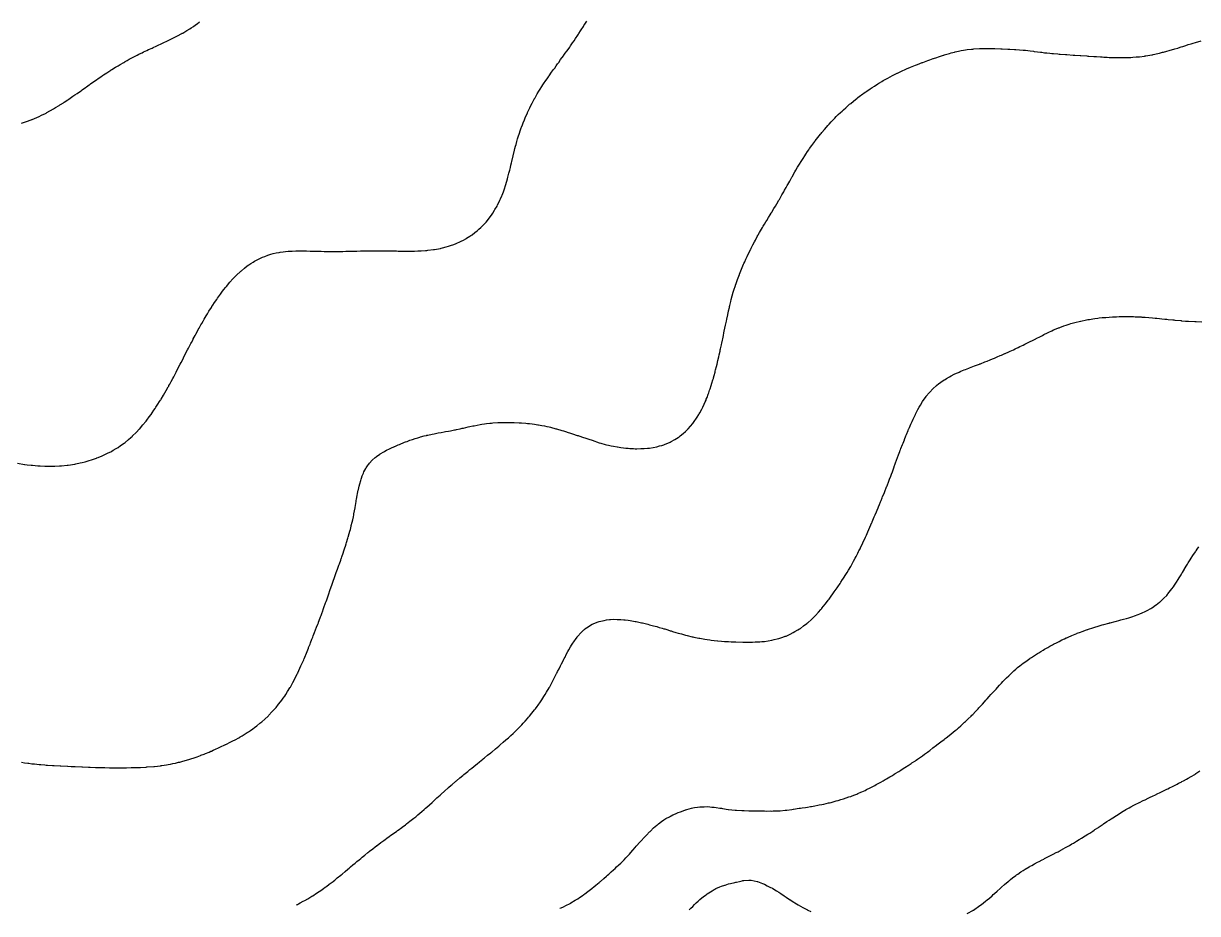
# Model space of a CAD drawing. Extents: x -717078 to -715000, y -984629 to -984000.
# Drawn here: x -715437.7 to -715274.2, y -984487 to -984363.1 of the extents above; entities that cross this region are included whole.
import ezdxf

# ---------------------------------------------------------------- set-up
doc = ezdxf.new("R2010")
doc.units = 0
doc.layers.add('buffer_B2_0_1_clip', color=7, linetype='Continuous')

msp = doc.modelspace()

# ---------------------------------------------------------------- linework, layer by layer
at = {"layer": 'buffer_B2_0_1_clip'}
for points in [[(-715438.5, -984424.29), (-715437.5, -984424.46), (-715437.46, -984424.46), (-715437.17, -984424.5), (-715436.57, -984424.57), (-715436.5, -984424.58), (-715436.41, -984424.59), (-715435.65, -984424.65), (-715435.5, -984424.66), (-715435.33, -984424.67), (-715434.7, -984424.7), (-715434.5, -984424.71), (-715434.3, -984424.7), (-715433.7, -984424.7), (-715433.5, -984424.7), (-715433.31, -984424.69), (-715432.66, -984424.66), (-715432.5, -984424.66), (-715432.36, -984424.64), (-715431.57, -984424.57), (-715431.5, -984424.56), (-715431.45, -984424.55), (-715431.11, -984424.5), (-715430.58, -984424.42), (-715430.5, -984424.41), (-715430.38, -984424.38), (-715429.75, -984424.25), (-715429.5, -984424.2), (-715429.09, -984424.09), (-715428.95, -984424.05), (-715428.5, -984423.93), (-715428.18, -984423.82), (-715427.64, -984423.64), (-715427.5, -984423.59), (-715427.44, -984423.56), (-715427.28, -984423.5), (-715426.73, -984423.27), (-715426.5, -984423.18), (-715426.05, -984422.95), (-715425.87, -984422.87), (-715425.5, -984422.69), (-715425.38, -984422.62), (-715425.18, -984422.5), (-715424.76, -984422.24), (-715424.5, -984422.09), (-715424.15, -984421.85), (-715423.66, -984421.5), (-715423.5, -984421.39), (-715423.02, -984420.98), (-715422.73, -984420.73), (-715422.5, -984420.53), (-715422.48, -984420.52), (-715422.47, -984420.5), (-715421.99, -984420.01), (-715421.5, -984419.52), (-715421.49, -984419.51), (-715421.48, -984419.5), (-715421.39, -984419.39), (-715421.04, -984418.96), (-715420.65, -984418.5), (-715420.58, -984418.42), (-715420.5, -984418.32), (-715420.16, -984417.84), (-715419.9, -984417.5), (-715419.74, -984417.26), (-715419.5, -984416.93), (-715419.33, -984416.67), (-715419.22, -984416.5), (-715418.94, -984416.06), (-715418.72, -984415.72), (-715418.58, -984415.5), (-715418.55, -984415.45), (-715418.5, -984415.38), (-715418.18, -984414.82), (-715417.98, -984414.5), (-715417.81, -984414.19), (-715417.5, -984413.67), (-715417.44, -984413.56), (-715417.41, -984413.5), (-715417.3, -984413.3), (-715417.09, -984412.91), (-715416.87, -984412.5), (-715416.74, -984412.26), (-715416.5, -984411.81), (-715416.4, -984411.6), (-715416.34, -984411.5), (-715416.18, -984411.18), (-715416.06, -984410.94), (-715415.83, -984410.5), (-715415.72, -984410.28), (-715415.5, -984409.86), (-715415.38, -984409.62), (-715415.32, -984409.5), (-715415.14, -984409.14), (-715415.05, -984408.95), (-715414.81, -984408.5), (-715414.71, -984408.29), (-715414.5, -984407.91), (-715414.36, -984407.64), (-715414.29, -984407.5), (-715414.06, -984407.06), (-715414.02, -984406.98), (-715413.76, -984406.5), (-715413.67, -984406.33), (-715413.5, -984406.03), (-715413.32, -984405.68), (-715413.21, -984405.5), (-715412.96, -984405.04), (-715412.85, -984404.85), (-715412.65, -984404.5), (-715412.59, -984404.41), (-715412.5, -984404.25), (-715412.23, -984403.77), (-715412.06, -984403.5), (-715411.85, -984403.15), (-715411.5, -984402.61), (-715411.46, -984402.54), (-715411.43, -984402.5), (-715411.3, -984402.3), (-715411.06, -984401.94), (-715410.76, -984401.5), (-715410.66, -984401.34), (-715410.5, -984401.12), (-715410.24, -984400.76), (-715410.05, -984400.5), (-715409.82, -984400.18), (-715409.5, -984399.78), (-715409.37, -984399.63), (-715409.26, -984399.5), (-715408.92, -984399.08), (-715408.5, -984398.62), (-715408.44, -984398.56), (-715408.38, -984398.5), (-715407.94, -984398.06), (-715407.5, -984397.65), (-715407.42, -984397.58), (-715407.32, -984397.5), (-715406.87, -984397.13), (-715406.5, -984396.84), (-715406.3, -984396.7), (-715405.99, -984396.5), (-715405.69, -984396.31), (-715405.5, -984396.19), (-715405.05, -984395.95), (-715404.85, -984395.85), (-715404.5, -984395.67), (-715404.38, -984395.62), (-715404.04, -984395.5), (-715403.65, -984395.35), (-715403.5, -984395.3), (-715403.22, -984395.22), (-715402.88, -984395.12), (-715402.5, -984395.03), (-715402.05, -984394.95), (-715401.94, -984394.94), (-715401.5, -984394.87), (-715401.17, -984394.83), (-715400.8, -984394.8), (-715400.5, -984394.77), (-715400.24, -984394.76), (-715399.74, -984394.74), (-715399.5, -984394.73), (-715399.27, -984394.73), (-715398.74, -984394.74), (-715398.5, -984394.73), (-715398.26, -984394.74), (-715397.76, -984394.76), (-715397.5, -984394.76), (-715397.23, -984394.77), (-715396.79, -984394.79), (-715396.5, -984394.8), (-715396.2, -984394.8), (-715395.81, -984394.81), (-715395.5, -984394.82), (-715395.18, -984394.82), (-715394.82, -984394.82), (-715394.5, -984394.82), (-715394.18, -984394.82), (-715393.82, -984394.82), (-715393.5, -984394.81), (-715393.19, -984394.81), (-715392.8, -984394.8), (-715392.5, -984394.79), (-715392.21, -984394.79), (-715391.78, -984394.78), (-715391.5, -984394.77), (-715391.24, -984394.76), (-715390.75, -984394.75), (-715390.5, -984394.74), (-715390.26, -984394.74), (-715389.73, -984394.73), (-715389.5, -984394.73), (-715389.27, -984394.73), (-715388.73, -984394.73), (-715388.5, -984394.72), (-715388.27, -984394.73), (-715387.73, -984394.73), (-715387.5, -984394.73), (-715387.27, -984394.73), (-715386.74, -984394.74), (-715386.5, -984394.74), (-715386.25, -984394.75), (-715385.75, -984394.75), (-715385.5, -984394.76), (-715385.24, -984394.76), (-715384.77, -984394.77), (-715384.5, -984394.77), (-715384.23, -984394.77), (-715383.77, -984394.77), (-715383.5, -984394.77), (-715383.24, -984394.76), (-715382.75, -984394.75), (-715382.5, -984394.74), (-715382.28, -984394.72), (-715381.68, -984394.68), (-715381.5, -984394.67), (-715381.35, -984394.65), (-715380.57, -984394.57), (-715380.5, -984394.56), (-715380.45, -984394.55), (-715380.18, -984394.5), (-715379.61, -984394.39), (-715379.5, -984394.37), (-715379.32, -984394.32), (-715378.81, -984394.19), (-715378.5, -984394.1), (-715378.06, -984393.94), (-715377.88, -984393.88), (-715377.5, -984393.75), (-715377.33, -984393.67), (-715376.93, -984393.5), (-715376.64, -984393.36), (-715376.5, -984393.28), (-715376, -984393), (-715375.98, -984392.98), (-715375.5, -984392.69), (-715375.38, -984392.62), (-715375.21, -984392.5), (-715374.81, -984392.19), (-715374.5, -984391.94), (-715374.26, -984391.74), (-715373.99, -984391.5), (-715373.75, -984391.25), (-715373.5, -984390.99), (-715373.27, -984390.73), (-715373.06, -984390.5), (-715372.82, -984390.18), (-715372.5, -984389.75), (-715372.32, -984389.5), (-715372.07, -984389.07), (-715372.02, -984388.98), (-715371.73, -984388.5), (-715371.66, -984388.34), (-715371.5, -984388.02), (-715371.33, -984387.67), (-715371.25, -984387.5), (-715371.08, -984387.08), (-715371.03, -984386.97), (-715370.84, -984386.5), (-715370.76, -984386.24), (-715370.5, -984385.52), (-715370.5, -984385.5), (-715370.49, -984385.5), (-715370.49, -984385.49), (-715370.28, -984384.72), (-715370.21, -984384.5), (-715370.12, -984384.12), (-715370.07, -984383.93), (-715369.96, -984383.5), (-715369.88, -984383.12), (-715369.8, -984382.8), (-715369.73, -984382.5), (-715369.69, -984382.31), (-715369.5, -984381.52), (-715369.5, -984381.5), (-715369.5, -984381.5), (-715369.49, -984381.49), (-715369.3, -984380.7), (-715369.25, -984380.5), (-715369.16, -984380.16), (-715369.09, -984379.91), (-715368.98, -984379.5), (-715368.87, -984379.13), (-715368.74, -984378.74), (-715368.67, -984378.5), (-715368.63, -984378.37), (-715368.5, -984378.01), (-715368.37, -984377.63), (-715368.32, -984377.5), (-715368.21, -984377.21), (-715368.1, -984376.9), (-715367.93, -984376.5), (-715367.8, -984376.2), (-715367.5, -984375.51), (-715367.5, -984375.5), (-715367.49, -984375.5), (-715367.49, -984375.49), (-715367.18, -984374.82), (-715367.02, -984374.5), (-715366.84, -984374.16), (-715366.5, -984373.55), (-715366.48, -984373.52), (-715366.48, -984373.5), (-715366.44, -984373.44), (-715366.13, -984372.87), (-715365.9, -984372.5), (-715365.75, -984372.25), (-715365.5, -984371.87), (-715365.36, -984371.64), (-715365.27, -984371.5), (-715364.96, -984371.04), (-715364.77, -984370.77), (-715364.58, -984370.5), (-715364.55, -984370.45), (-715364.5, -984370.39), (-715364.13, -984369.87), (-715363.87, -984369.5), (-715363.71, -984369.29), (-715363.5, -984369), (-715363.3, -984368.7), (-715363.15, -984368.5), (-715362.88, -984368.12), (-715362.5, -984367.61), (-715362.46, -984367.54), (-715362.42, -984367.5), (-715362.24, -984367.24), (-715362.04, -984366.96), (-715361.71, -984366.5), (-715361.62, -984366.38), (-715361.5, -984366.2), (-715361.22, -984365.78), (-715361.02, -984365.5), (-715360.82, -984365.18), (-715360.5, -984364.72), (-715360.41, -984364.59), (-715360.36, -984364.5), (-715360.1, -984364.1), (-715360.02, -984363.98), (-715359.71, -984363.5), (-715359.63, -984363.37), (-715359.5, -984363.17), (-715359.24, -984362.76)], [(-715437.95, -984376.95), (-715437.5, -984376.82), (-715437.26, -984376.74), (-715436.57, -984376.5), (-715436.5, -984376.47), (-715436.45, -984376.45), (-715435.82, -984376.18), (-715435.5, -984376.03), (-715435.14, -984375.86), (-715434.6, -984375.6), (-715434.5, -984375.55), (-715434.47, -984375.53), (-715434.4, -984375.5), (-715433.5, -984374.98), (-715433.2, -984374.8), (-715432.7, -984374.5), (-715432.58, -984374.42), (-715432.5, -984374.37), (-715432.11, -984374.11), (-715431.98, -984374.02), (-715431.5, -984373.71), (-715431.37, -984373.63), (-715431.17, -984373.5), (-715430.78, -984373.22), (-715430.5, -984373.03), (-715430.19, -984372.81), (-715429.74, -984372.5), (-715429.6, -984372.4), (-715429.5, -984372.33), (-715429.02, -984371.98), (-715428.89, -984371.89), (-715428.5, -984371.62), (-715428.43, -984371.57), (-715428.33, -984371.5), (-715427.85, -984371.15), (-715427.5, -984370.91), (-715427.25, -984370.75), (-715426.88, -984370.5), (-715426.66, -984370.34), (-715426.5, -984370.24), (-715426.06, -984369.94), (-715425.76, -984369.76), (-715425.5, -984369.6), (-715425.44, -984369.56), (-715425.35, -984369.5), (-715424.83, -984369.17), (-715424.5, -984368.97), (-715424.21, -984368.79), (-715423.69, -984368.5), (-715423.57, -984368.43), (-715423.5, -984368.39), (-715423.24, -984368.24), (-715422.93, -984368.07), (-715422.5, -984367.83), (-715422.28, -984367.72), (-715421.84, -984367.5), (-715421.62, -984367.38), (-715421.5, -984367.33), (-715421.16, -984367.16), (-715420.95, -984367.05), (-715420.5, -984366.84), (-715420.27, -984366.73), (-715419.77, -984366.5), (-715419.59, -984366.41), (-715419.5, -984366.38), (-715419.27, -984366.27), (-715418.91, -984366.09), (-715418.5, -984365.91), (-715418.22, -984365.78), (-715417.6, -984365.5), (-715417.53, -984365.47), (-715417.5, -984365.45), (-715417.41, -984365.41), (-715416.87, -984365.13), (-715416.5, -984364.95), (-715416.2, -984364.8), (-715415.63, -984364.5), (-715415.55, -984364.45), (-715415.5, -984364.43), (-715415.33, -984364.33), (-715414.92, -984364.08), (-715414.5, -984363.83), (-715414.3, -984363.7), (-715414, -984363.5), (-715413.71, -984363.29), (-715413.5, -984363.15), (-715413.14, -984362.86)], [(-715437.92, -984465.92), (-715437.5, -984465.99), (-715437.05, -984466.05), (-715436.94, -984466.06), (-715436.5, -984466.12), (-715436.15, -984466.15), (-715435.81, -984466.19), (-715435.5, -984466.23), (-715435.25, -984466.25), (-715434.71, -984466.29), (-715434.5, -984466.31), (-715434.32, -984466.32), (-715433.63, -984466.37), (-715433.5, -984466.38), (-715433.38, -984466.38), (-715432.57, -984466.43), (-715432.5, -984466.43), (-715432.44, -984466.44), (-715431.52, -984466.48), (-715431.5, -984466.48), (-715431.48, -984466.48), (-715431.02, -984466.5), (-715430.52, -984466.52), (-715430.5, -984466.52), (-715430.48, -984466.52), (-715429.56, -984466.56), (-715429.5, -984466.57), (-715429.43, -984466.57), (-715428.6, -984466.6), (-715428.5, -984466.6), (-715428.39, -984466.61), (-715427.63, -984466.63), (-715427.5, -984466.64), (-715427.36, -984466.64), (-715426.66, -984466.66), (-715426.5, -984466.66), (-715426.34, -984466.66), (-715425.68, -984466.68), (-715425.5, -984466.68), (-715425.32, -984466.68), (-715424.68, -984466.68), (-715424.5, -984466.69), (-715424.32, -984466.68), (-715423.68, -984466.68), (-715423.5, -984466.68), (-715423.32, -984466.68), (-715422.67, -984466.67), (-715422.5, -984466.66), (-715422.34, -984466.66), (-715421.64, -984466.64), (-715421.5, -984466.63), (-715421.37, -984466.63), (-715420.59, -984466.59), (-715420.5, -984466.58), (-715420.42, -984466.58), (-715419.51, -984466.51), (-715419.5, -984466.51), (-715419.49, -984466.51), (-715419.43, -984466.5), (-715418.6, -984466.4), (-715418.5, -984466.39), (-715418.38, -984466.38), (-715417.73, -984466.27), (-715417.5, -984466.24), (-715417.18, -984466.18), (-715416.89, -984466.11), (-715416.5, -984466.04), (-715416.07, -984465.93), (-715415.89, -984465.89), (-715415.5, -984465.79), (-715415.27, -984465.73), (-715414.5, -984465.5), (-715414.5, -984465.5), (-715414.5, -984465.5), (-715414.49, -984465.5), (-715413.76, -984465.24), (-715413.5, -984465.16), (-715413.02, -984464.98), (-715412.95, -984464.95), (-715412.5, -984464.78), (-715412.3, -984464.7), (-715411.82, -984464.5), (-715411.6, -984464.4), (-715411.5, -984464.36), (-715411.25, -984464.25), (-715410.91, -984464.09), (-715410.5, -984463.91), (-715410.22, -984463.78), (-715409.61, -984463.5), (-715409.54, -984463.46), (-715409.5, -984463.45), (-715409.39, -984463.39), (-715408.87, -984463.13), (-715408.5, -984462.94), (-715408.21, -984462.79), (-715407.67, -984462.5), (-715407.56, -984462.44), (-715407.5, -984462.4), (-715407.24, -984462.24), (-715406.94, -984462.06), (-715406.5, -984461.79), (-715406.33, -984461.67), (-715406.07, -984461.5), (-715405.74, -984461.26), (-715405.5, -984461.09), (-715405.17, -984460.83), (-715404.74, -984460.5), (-715404.61, -984460.39), (-715404.5, -984460.3), (-715404.08, -984459.92), (-715403.62, -984459.5), (-715403.56, -984459.44), (-715403.5, -984459.38), (-715403.08, -984458.92), (-715402.68, -984458.5), (-715402.6, -984458.4), (-715402.5, -984458.29), (-715402.15, -984457.85), (-715401.87, -984457.5), (-715401.71, -984457.29), (-715401.5, -984457), (-715401.3, -984456.7), (-715401.16, -984456.5), (-715400.91, -984456.09), (-715400.57, -984455.57), (-715400.53, -984455.5), (-715400.52, -984455.48), (-715400.5, -984455.45), (-715400.17, -984454.83), (-715399.98, -984454.5), (-715399.82, -984454.18), (-715399.5, -984453.55), (-715399.48, -984453.52), (-715399.48, -984453.5), (-715399.46, -984453.46), (-715399.18, -984452.82), (-715399.03, -984452.5), (-715398.87, -984452.13), (-715398.65, -984451.65), (-715398.59, -984451.5), (-715398.56, -984451.44), (-715398.5, -984451.3), (-715398.27, -984450.73), (-715398.17, -984450.5), (-715397.98, -984450.02), (-715397.96, -984449.96), (-715397.77, -984449.5), (-715397.7, -984449.3), (-715397.5, -984448.81), (-715397.41, -984448.59), (-715397.38, -984448.5), (-715397.31, -984448.31), (-715397.14, -984447.86), (-715397, -984447.5), (-715396.86, -984447.14), (-715396.69, -984446.69), (-715396.61, -984446.5), (-715396.58, -984446.42), (-715396.5, -984446.2), (-715396.31, -984445.69), (-715396.24, -984445.5), (-715396.09, -984445.09), (-715396.04, -984444.96), (-715395.88, -984444.5), (-715395.78, -984444.22), (-715395.52, -984443.52), (-715395.51, -984443.5), (-715395.51, -984443.49), (-715395.5, -984443.46), (-715395.26, -984442.74), (-715395.17, -984442.5), (-715395.01, -984442.01), (-715395, -984442), (-715394.83, -984441.5), (-715394.74, -984441.26), (-715394.5, -984440.58), (-715394.48, -984440.52), (-715394.47, -984440.5), (-715394.46, -984440.46), (-715394.22, -984439.78), (-715394.12, -984439.5), (-715393.96, -984439.04), (-715393.91, -984438.91), (-715393.76, -984438.5), (-715393.69, -984438.31), (-715393.5, -984437.78), (-715393.43, -984437.57), (-715393.4, -984437.5), (-715393.35, -984437.35), (-715393.17, -984436.83), (-715393.06, -984436.5), (-715392.92, -984436.08), (-715392.85, -984435.85), (-715392.73, -984435.5), (-715392.68, -984435.32), (-715392.5, -984434.74), (-715392.44, -984434.56), (-715392.43, -984434.5), (-715392.4, -984434.4), (-715392.23, -984433.77), (-715392.15, -984433.5), (-715392.04, -984433.04), (-715392.02, -984432.98), (-715391.9, -984432.5), (-715391.83, -984432.17), (-715391.74, -984431.74), (-715391.69, -984431.5), (-715391.66, -984431.34), (-715391.5, -984430.5), (-715391.5, -984430.5), (-715391.5, -984430.5), (-715391.5, -984430.48), (-715391.36, -984429.64), (-715391.33, -984429.5), (-715391.29, -984429.29), (-715391.21, -984428.79), (-715391.15, -984428.5), (-715391.05, -984428.05), (-715391.04, -984427.96), (-715390.93, -984427.5), (-715390.85, -984427.15), (-715390.71, -984426.71), (-715390.66, -984426.5), (-715390.62, -984426.38), (-715390.5, -984426.06), (-715390.34, -984425.66), (-715390.26, -984425.5), (-715389.99, -984425.01), (-715389.94, -984424.94), (-715389.66, -984424.5), (-715389.59, -984424.41), (-715389.5, -984424.31), (-715389.11, -984423.89), (-715388.68, -984423.5), (-715388.58, -984423.42), (-715388.5, -984423.36), (-715388.05, -984423.05), (-715387.99, -984423.01), (-715387.5, -984422.71), (-715387.37, -984422.63), (-715387.12, -984422.5), (-715386.71, -984422.29), (-715386.5, -984422.2), (-715386.02, -984421.98), (-715385.95, -984421.95), (-715385.5, -984421.75), (-715385.33, -984421.67), (-715384.62, -984421.38), (-715384.5, -984421.34), (-715384.25, -984421.25), (-715383.89, -984421.11), (-715383.5, -984420.98), (-715383.14, -984420.86), (-715382.75, -984420.75), (-715382.5, -984420.67), (-715382.37, -984420.63), (-715381.86, -984420.5), (-715381.57, -984420.43), (-715381.5, -984420.41), (-715381.39, -984420.39), (-715380.76, -984420.24), (-715380.5, -984420.2), (-715380.12, -984420.12), (-715379.92, -984420.08), (-715379.5, -984420), (-715379.08, -984419.92), (-715378.9, -984419.9), (-715378.5, -984419.82), (-715378.23, -984419.77), (-715377.67, -984419.67), (-715377.5, -984419.63), (-715377.39, -984419.61), (-715376.88, -984419.5), (-715376.57, -984419.43), (-715376.5, -984419.42), (-715376.4, -984419.4), (-715375.75, -984419.25), (-715375.5, -984419.19), (-715375.1, -984419.1), (-715374.93, -984419.07), (-715374.5, -984418.98), (-715374.09, -984418.91), (-715373.87, -984418.87), (-715373.5, -984418.81), (-715373.22, -984418.78), (-715372.72, -984418.72), (-715372.5, -984418.7), (-715372.31, -984418.69), (-715371.64, -984418.64), (-715371.5, -984418.63), (-715371.37, -984418.63), (-715370.62, -984418.62), (-715370.5, -984418.62), (-715370.38, -984418.62), (-715369.63, -984418.63), (-715369.5, -984418.63), (-715369.36, -984418.64), (-715368.66, -984418.66), (-715368.5, -984418.67), (-715368.31, -984418.69), (-715367.73, -984418.73), (-715367.5, -984418.75), (-715367.21, -984418.79), (-715366.83, -984418.83), (-715366.5, -984418.87), (-715366.06, -984418.94), (-715365.96, -984418.96), (-715365.5, -984419.03), (-715365.11, -984419.11), (-715364.82, -984419.18), (-715364.5, -984419.25), (-715364.3, -984419.3), (-715363.55, -984419.5), (-715363.51, -984419.51), (-715363.5, -984419.51), (-715363.48, -984419.52), (-715362.73, -984419.73), (-715362.5, -984419.8), (-715362.06, -984419.94), (-715361.97, -984419.97), (-715361.5, -984420.12), (-715361.21, -984420.21), (-715360.57, -984420.43), (-715360.5, -984420.45), (-715360.46, -984420.46), (-715360.36, -984420.5), (-715359.71, -984420.71), (-715359.5, -984420.78), (-715359.08, -984420.92), (-715358.96, -984420.96), (-715358.5, -984421.11), (-715357.5, -984421.44), (-715357.45, -984421.45), (-715357.3, -984421.5), (-715356.67, -984421.67), (-715356.5, -984421.72), (-715356.22, -984421.78), (-715355.86, -984421.86), (-715355.5, -984421.94), (-715355.02, -984422.02), (-715354.97, -984422.03), (-715354.5, -984422.11), (-715354.15, -984422.15), (-715353.81, -984422.19), (-715353.5, -984422.22), (-715353.24, -984422.24), (-715352.73, -984422.27), (-715352.5, -984422.28), (-715352.28, -984422.28), (-715351.73, -984422.27), (-715351.5, -984422.27), (-715351.25, -984422.25), (-715350.79, -984422.21), (-715350.5, -984422.19), (-715349.5, -984422.01), (-715349.11, -984421.89), (-715348.81, -984421.81), (-715348.5, -984421.72), (-715348.34, -984421.66), (-715347.96, -984421.5), (-715347.64, -984421.36), (-715347.5, -984421.29), (-715347, -984421), (-715346.99, -984420.99), (-715346.5, -984420.7), (-715346.39, -984420.61), (-715346.23, -984420.5), (-715345.83, -984420.17), (-715345.5, -984419.88), (-715345.31, -984419.69), (-715345.11, -984419.5), (-715344.5, -984418.78), (-715344.38, -984418.62), (-715344.28, -984418.5), (-715343.97, -984418.03), (-715343.87, -984417.87), (-715343.63, -984417.5), (-715343.58, -984417.42), (-715343.5, -984417.28), (-715343.24, -984416.76), (-715343.1, -984416.5), (-715342.91, -984416.09), (-715342.76, -984415.76), (-715342.64, -984415.5), (-715342.6, -984415.4), (-715342.5, -984415.15), (-715342.33, -984414.67), (-715342.26, -984414.5), (-715342.14, -984414.14), (-715342.07, -984413.93), (-715341.92, -984413.5), (-715341.83, -984413.17), (-715341.67, -984412.67), (-715341.62, -984412.5), (-715341.59, -984412.41), (-715341.5, -984412.09), (-715341.38, -984411.62), (-715341.35, -984411.5), (-715341.3, -984411.3), (-715341.18, -984410.82), (-715341.1, -984410.5), (-715340.99, -984410.01), (-715340.99, -984409.99), (-715340.87, -984409.5), (-715340.8, -984409.2), (-715340.69, -984408.69), (-715340.65, -984408.5), (-715340.62, -984408.38), (-715340.5, -984407.84), (-715340.44, -984407.56), (-715340.43, -984407.5), (-715340.41, -984407.41), (-715340.27, -984406.73), (-715340.22, -984406.5), (-715340.15, -984406.15), (-715340.1, -984405.9), (-715340.01, -984405.5), (-715339.93, -984405.07), (-715339.88, -984404.88), (-715339.8, -984404.5), (-715339.75, -984404.25), (-715339.62, -984403.62), (-715339.6, -984403.5), (-715339.58, -984403.42), (-715339.5, -984403.08), (-715339.39, -984402.61), (-715339.37, -984402.5), (-715339.32, -984402.32), (-715339.2, -984401.8), (-715339.12, -984401.5), (-715338.99, -984401.01), (-715338.98, -984400.98), (-715338.84, -984400.5), (-715338.77, -984400.23), (-715338.54, -984399.54), (-715338.53, -984399.5), (-715338.52, -984399.48), (-715338.5, -984399.42), (-715338.27, -984398.73), (-715338.18, -984398.5), (-715337.99, -984398.01), (-715337.99, -984397.99), (-715337.79, -984397.5), (-715337.71, -984397.29), (-715337.5, -984396.82), (-715337.41, -984396.59), (-715337.36, -984396.5), (-715337.25, -984396.25), (-715337.1, -984395.9), (-715336.91, -984395.5), (-715336.78, -984395.22), (-715336.5, -984394.67), (-715336.45, -984394.55), (-715336.42, -984394.5), (-715336.34, -984394.34), (-715336.11, -984393.89), (-715335.9, -984393.5), (-715335.76, -984393.24), (-715335.5, -984392.76), (-715335.41, -984392.59), (-715335.36, -984392.5), (-715335.18, -984392.18), (-715335.05, -984391.95), (-715334.79, -984391.5), (-715334.68, -984391.32), (-715334.5, -984391.02), (-715334.31, -984390.69), (-715334.19, -984390.5), (-715333.93, -984390.07), (-715333.72, -984389.72), (-715333.59, -984389.5), (-715333.55, -984389.45), (-715333.5, -984389.36), (-715333.18, -984388.82), (-715332.98, -984388.5), (-715332.8, -984388.2), (-715332.5, -984387.7), (-715332.43, -984387.57), (-715332.38, -984387.5), (-715332.23, -984387.23), (-715332.07, -984386.93), (-715331.81, -984386.5), (-715331.7, -984386.3), (-715331.5, -984385.94), (-715331.34, -984385.66), (-715331.25, -984385.5), (-715330.98, -984385.02), (-715330.93, -984384.93), (-715330.68, -984384.5), (-715330.62, -984384.38), (-715330.5, -984384.17), (-715330.26, -984383.74), (-715330.12, -984383.5), (-715329.89, -984383.11), (-715329.55, -984382.55), (-715329.52, -984382.5), (-715329.51, -984382.49), (-715329.5, -984382.46), (-715329.13, -984381.87), (-715328.9, -984381.5), (-715328.74, -984381.26), (-715328.5, -984380.9), (-715328.34, -984380.66), (-715328.22, -984380.5), (-715327.92, -984380.08), (-715327.5, -984379.52), (-715327.49, -984379.51), (-715327.49, -984379.5), (-715327.44, -984379.44), (-715327.06, -984378.94), (-715326.71, -984378.5), (-715326.62, -984378.38), (-715326.5, -984378.25), (-715326.16, -984377.84), (-715325.87, -984377.5), (-715325.7, -984377.3), (-715325.5, -984377.09), (-715325.22, -984376.78), (-715324.94, -984376.5), (-715324.73, -984376.27), (-715324.5, -984376.05), (-715324.23, -984375.77), (-715323.94, -984375.5), (-715323.71, -984375.29), (-715323.5, -984375.09), (-715323.19, -984374.81), (-715322.84, -984374.5), (-715322.66, -984374.34), (-715322.5, -984374.21), (-715322.11, -984373.89), (-715321.62, -984373.5), (-715321.55, -984373.45), (-715321.5, -984373.41), (-715321.13, -984373.13), (-715320.98, -984373.02), (-715320.5, -984372.67), (-715320.4, -984372.6), (-715320.26, -984372.5), (-715319.81, -984372.19), (-715319.5, -984371.99), (-715319.2, -984371.8), (-715318.73, -984371.5), (-715318.59, -984371.41), (-715318.5, -984371.36), (-715318.15, -984371.15), (-715317.96, -984371.04), (-715317.5, -984370.78), (-715317.32, -984370.68), (-715316.99, -984370.5), (-715316.67, -984370.33), (-715316.5, -984370.24), (-715316.01, -984369.99), (-715315.98, -984369.98), (-715315.5, -984369.75), (-715315.33, -984369.67), (-715314.93, -984369.5), (-715314.64, -984369.36), (-715314.5, -984369.3), (-715314.17, -984369.17), (-715313.93, -984369.07), (-715313.5, -984368.9), (-715313.21, -984368.79), (-715312.53, -984368.53), (-715312.5, -984368.52), (-715312.49, -984368.51), (-715312.45, -984368.5), (-715311.76, -984368.24), (-715311.5, -984368.15), (-715311.02, -984367.98), (-715310.96, -984367.96), (-715310.5, -984367.8), (-715310.27, -984367.73), (-715309.56, -984367.5), (-715309.52, -984367.48), (-715309.5, -984367.48), (-715309.47, -984367.47), (-715308.75, -984367.25), (-715308.5, -984367.18), (-715308.07, -984367.07), (-715307.96, -984367.04), (-715307.5, -984366.93), (-715307.14, -984366.86), (-715306.8, -984366.8), (-715306.5, -984366.75), (-715306.28, -984366.72), (-715305.66, -984366.66), (-715305.5, -984366.64), (-715305.37, -984366.63), (-715304.59, -984366.59), (-715304.5, -984366.58), (-715304.42, -984366.58), (-715303.57, -984366.57), (-715303.5, -984366.57), (-715303.43, -984366.57), (-715302.58, -984366.58), (-715302.5, -984366.58), (-715302.42, -984366.58), (-715301.6, -984366.6), (-715301.5, -984366.6), (-715301.4, -984366.6), (-715300.64, -984366.64), (-715300.5, -984366.64), (-715300.35, -984366.65), (-715299.69, -984366.69), (-715299.5, -984366.7), (-715298.5, -984366.79), (-715298.18, -984366.82), (-715297.86, -984366.86), (-715297.5, -984366.9), (-715297.04, -984366.96), (-715296.97, -984366.97), (-715296.5, -984367.03), (-715296.08, -984367.08), (-715295.9, -984367.1), (-715295.5, -984367.15), (-715295.19, -984367.19), (-715294.77, -984367.23), (-715294.5, -984367.26), (-715294.28, -984367.28), (-715293.67, -984367.33), (-715293.5, -984367.34), (-715293.35, -984367.35), (-715292.59, -984367.41), (-715292.5, -984367.42), (-715292.42, -984367.42), (-715291.51, -984367.49), (-715291.5, -984367.49), (-715291.49, -984367.49), (-715291.3, -984367.5), (-715290.55, -984367.55), (-715290.5, -984367.55), (-715290.44, -984367.56), (-715289.61, -984367.61), (-715289.5, -984367.62), (-715289.37, -984367.63), (-715288.67, -984367.67), (-715288.5, -984367.69), (-715288.3, -984367.7), (-715287.73, -984367.73), (-715287.5, -984367.75), (-715287.24, -984367.76), (-715286.79, -984367.79), (-715286.5, -984367.8), (-715286.19, -984367.81), (-715285.83, -984367.83), (-715285.5, -984367.84), (-715285.16, -984367.84), (-715284.84, -984367.84), (-715284.5, -984367.84), (-715284.17, -984367.83), (-715283.82, -984367.82), (-715283.5, -984367.81), (-715283.21, -984367.79), (-715282.75, -984367.75), (-715282.5, -984367.73), (-715282.29, -984367.71), (-715281.62, -984367.62), (-715281.5, -984367.6), (-715281.41, -984367.59), (-715280.87, -984367.5), (-715280.56, -984367.44), (-715280.5, -984367.43), (-715280.41, -984367.41), (-715279.74, -984367.26), (-715279.5, -984367.2), (-715279.1, -984367.1), (-715278.94, -984367.06), (-715278.5, -984366.94), (-715278.15, -984366.85), (-715277.72, -984366.72), (-715277.5, -984366.66), (-715277.38, -984366.62), (-715276.95, -984366.5), (-715276.61, -984366.39), (-715276.5, -984366.35), (-715276.28, -984366.28), (-715275.85, -984366.15), (-715275.5, -984366.03), (-715275.09, -984365.91), (-715274.82, -984365.82), (-715274.5, -984365.72), (-715273.71, -984365.5)], [(-715399.65, -984485.77), (-715399.5, -984485.7), (-715399.37, -984485.63), (-715399.13, -984485.5), (-715398.73, -984485.27), (-715398.5, -984485.15), (-715398.09, -984484.91), (-715397.66, -984484.66), (-715397.5, -984484.57), (-715397.46, -984484.54), (-715397.39, -984484.5), (-715396.86, -984484.14), (-715396.5, -984483.92), (-715396.25, -984483.75), (-715395.89, -984483.5), (-715395.67, -984483.33), (-715395.5, -984483.22), (-715395.1, -984482.9), (-715394.54, -984482.5), (-715394.52, -984482.48), (-715394.5, -984482.47), (-715394.33, -984482.33), (-715393.97, -984482.03), (-715393.5, -984481.66), (-715393.42, -984481.58), (-715393.31, -984481.5), (-715392.88, -984481.12), (-715392.5, -984480.8), (-715392.34, -984480.66), (-715392.13, -984480.5), (-715391.8, -984480.2), (-715391.5, -984479.96), (-715391.25, -984479.75), (-715390.93, -984479.5), (-715390.7, -984479.3), (-715390.5, -984479.14), (-715390.15, -984478.85), (-715389.71, -984478.5), (-715389.6, -984478.4), (-715389.5, -984478.32), (-715389.04, -984477.96), (-715388.7, -984477.7), (-715388.5, -984477.55), (-715388.47, -984477.53), (-715388.43, -984477.5), (-715387.9, -984477.1), (-715387.5, -984476.81), (-715387.32, -984476.68), (-715387.06, -984476.5), (-715386.74, -984476.26), (-715386.5, -984476.09), (-715386.16, -984475.84), (-715385.67, -984475.5), (-715385.58, -984475.42), (-715385.5, -984475.37), (-715385.01, -984474.99), (-715384.94, -984474.94), (-715384.5, -984474.62), (-715384.43, -984474.57), (-715384.33, -984474.5), (-715383.87, -984474.13), (-715383.5, -984473.83), (-715383.31, -984473.69), (-715383.06, -984473.5), (-715382.76, -984473.24), (-715382.5, -984473.02), (-715382.22, -984472.78), (-715381.87, -984472.5), (-715381.68, -984472.32), (-715381.5, -984472.16), (-715381.16, -984471.84), (-715380.76, -984471.5), (-715380.63, -984471.37), (-715380.5, -984471.25), (-715380.11, -984470.89), (-715379.67, -984470.5), (-715379.58, -984470.42), (-715379.5, -984470.34), (-715379.06, -984469.94), (-715378.56, -984469.5), (-715378.53, -984469.47), (-715378.5, -984469.45), (-715378.1, -984469.1), (-715377.99, -984469.01), (-715377.5, -984468.59), (-715377.45, -984468.55), (-715377.38, -984468.5), (-715376.91, -984468.09), (-715376.5, -984467.76), (-715376.36, -984467.64), (-715376.18, -984467.5), (-715375.81, -984467.19), (-715375.5, -984466.94), (-715375.26, -984466.74), (-715374.95, -984466.5), (-715374.71, -984466.29), (-715374.5, -984466.13), (-715374.16, -984465.84), (-715373.72, -984465.5), (-715373.6, -984465.4), (-715373.5, -984465.32), (-715373.05, -984464.95), (-715372.59, -984464.59), (-715372.5, -984464.52), (-715372.49, -984464.51), (-715372.48, -984464.5), (-715371.95, -984464.05), (-715371.5, -984463.69), (-715371.4, -984463.6), (-715371.28, -984463.5), (-715370.86, -984463.14), (-715370.5, -984462.82), (-715370.33, -984462.67), (-715370.14, -984462.5), (-715369.81, -984462.19), (-715369.5, -984461.91), (-715369.29, -984461.71), (-715369.07, -984461.5), (-715368.79, -984461.21), (-715368.5, -984460.93), (-715368.29, -984460.71), (-715368.08, -984460.5), (-715367.81, -984460.19), (-715367.5, -984459.84), (-715367.34, -984459.66), (-715367.2, -984459.5), (-715366.89, -984459.11), (-715366.5, -984458.62), (-715366.45, -984458.55), (-715366.4, -984458.5), (-715366.17, -984458.17), (-715366.03, -984457.97), (-715365.69, -984457.5), (-715365.61, -984457.39), (-715365.5, -984457.21), (-715365.22, -984456.78), (-715365.04, -984456.5), (-715364.85, -984456.15), (-715364.5, -984455.58), (-715364.47, -984455.53), (-715364.46, -984455.5), (-715364.4, -984455.4), (-715364.12, -984454.88), (-715363.92, -984454.5), (-715363.78, -984454.22), (-715363.5, -984453.68), (-715363.44, -984453.56), (-715363.4, -984453.5), (-715363.31, -984453.31), (-715363.1, -984452.9), (-715362.9, -984452.5), (-715362.77, -984452.23), (-715362.5, -984451.7), (-715362.43, -984451.57), (-715362.39, -984451.5), (-715362.27, -984451.27), (-715362.09, -984450.91), (-715361.86, -984450.5), (-715361.74, -984450.26), (-715361.5, -984449.84), (-715361.37, -984449.63), (-715361.29, -984449.5), (-715360.97, -984449.03), (-715360.83, -984448.83), (-715360.6, -984448.5), (-715360.56, -984448.44), (-715360.5, -984448.38), (-715360.08, -984447.92), (-715359.66, -984447.5), (-715359.58, -984447.42), (-715359.5, -984447.36), (-715359.06, -984447.06), (-715358.99, -984447.01), (-715358.5, -984446.71), (-715358.36, -984446.64), (-715358.01, -984446.5), (-715357.64, -984446.36), (-715357.5, -984446.32), (-715357.27, -984446.27), (-715356.83, -984446.17), (-715356.5, -984446.1), (-715356.07, -984446.07), (-715355.94, -984446.06), (-715355.5, -984446.02), (-715355.03, -984446.03), (-715354.97, -984446.03), (-715354.5, -984446.05), (-715354.09, -984446.09), (-715353.89, -984446.11), (-715353.5, -984446.16), (-715353.21, -984446.21), (-715352.72, -984446.28), (-715352.5, -984446.32), (-715352.35, -984446.35), (-715351.63, -984446.5), (-715351.52, -984446.52), (-715351.5, -984446.53), (-715351.47, -984446.53), (-715350.72, -984446.72), (-715350.5, -984446.77), (-715350.13, -984446.87), (-715349.93, -984446.93), (-715349.5, -984447.04), (-715349.15, -984447.15), (-715348.74, -984447.26), (-715348.5, -984447.33), (-715348.37, -984447.37), (-715347.97, -984447.5), (-715347.61, -984447.61), (-715347.5, -984447.64), (-715347.3, -984447.7), (-715346.84, -984447.84), (-715346.5, -984447.94), (-715346.06, -984448.06), (-715345.9, -984448.1), (-715345.5, -984448.21), (-715345.27, -984448.27), (-715344.55, -984448.45), (-715344.5, -984448.46), (-715344.47, -984448.47), (-715344.34, -984448.5), (-715343.65, -984448.65), (-715343.5, -984448.67), (-715343.29, -984448.71), (-715342.79, -984448.79), (-715342.5, -984448.84), (-715342.11, -984448.89), (-715341.92, -984448.92), (-715341.5, -984448.97), (-715341.02, -984449.02), (-715340.98, -984449.02), (-715340.5, -984449.06), (-715340.09, -984449.09), (-715339.9, -984449.1), (-715339.5, -984449.12), (-715339.14, -984449.14), (-715338.85, -984449.15), (-715338.5, -984449.17), (-715337.5, -984449.19), (-715337.19, -984449.19), (-715336.8, -984449.2), (-715336.5, -984449.2), (-715336.19, -984449.19), (-715335.82, -984449.18), (-715335.5, -984449.17), (-715335.14, -984449.14), (-715334.88, -984449.12), (-715334.5, -984449.09), (-715334.01, -984449.01), (-715333.99, -984449.01), (-715333.5, -984448.93), (-715333.15, -984448.85), (-715332.75, -984448.75), (-715332.5, -984448.69), (-715332.36, -984448.64), (-715331.93, -984448.5), (-715331.61, -984448.39), (-715331.5, -984448.35), (-715331.21, -984448.21), (-715330.92, -984448.08), (-715330.5, -984447.88), (-715330.26, -984447.74), (-715329.84, -984447.5), (-715329.63, -984447.37), (-715329.5, -984447.28), (-715329.06, -984446.94), (-715328.6, -984446.6), (-715328.5, -984446.52), (-715328.49, -984446.51), (-715328.47, -984446.5), (-715327.97, -984446.03), (-715327.5, -984445.59), (-715327.46, -984445.54), (-715327.41, -984445.5), (-715326.98, -984445.02), (-715326.67, -984444.67), (-715326.52, -984444.5), (-715326.51, -984444.49), (-715326.5, -984444.48), (-715326.07, -984443.93), (-715325.72, -984443.5), (-715325.63, -984443.37), (-715325.5, -984443.2), (-715325.21, -984442.79), (-715324.99, -984442.5), (-715324.79, -984442.21), (-715324.5, -984441.81), (-715324.37, -984441.63), (-715324.28, -984441.5), (-715323.98, -984441.02), (-715323.87, -984440.87), (-715323.62, -984440.5), (-715323.58, -984440.42), (-715323.5, -984440.31), (-715323.2, -984439.8), (-715323.01, -984439.5), (-715322.82, -984439.18), (-715322.5, -984438.65), (-715322.45, -984438.55), (-715322.41, -984438.5), (-715322.31, -984438.31), (-715322.09, -984437.91), (-715321.87, -984437.5), (-715321.74, -984437.26), (-715321.5, -984436.8), (-715321.4, -984436.6), (-715321.35, -984436.5), (-715321.2, -984436.2), (-715321.07, -984435.93), (-715320.86, -984435.5), (-715320.75, -984435.25), (-715320.5, -984434.73), (-715320.43, -984434.57), (-715320.4, -984434.5), (-715320.31, -984434.31), (-715320.13, -984433.87), (-715319.96, -984433.5), (-715319.82, -984433.18), (-715319.54, -984432.54), (-715319.52, -984432.5), (-715319.52, -984432.48), (-715319.5, -984432.44), (-715319.23, -984431.77), (-715319.11, -984431.5), (-715318.93, -984431.07), (-715318.83, -984430.83), (-715318.69, -984430.5), (-715318.63, -984430.37), (-715318.5, -984430.05), (-715318.34, -984429.66), (-715318.27, -984429.5), (-715318.11, -984429.11), (-715318.05, -984428.95), (-715317.86, -984428.5), (-715317.76, -984428.24), (-715317.5, -984427.6), (-715317.47, -984427.53), (-715317.46, -984427.5), (-715317.43, -984427.43), (-715317.2, -984426.8), (-715317.08, -984426.5), (-715316.92, -984426.08), (-715316.82, -984425.82), (-715316.7, -984425.5), (-715316.65, -984425.35), (-715316.5, -984424.94), (-715316.38, -984424.62), (-715316.34, -984424.5), (-715316.24, -984424.24), (-715316.12, -984423.88), (-715315.97, -984423.5), (-715315.85, -984423.15), (-715315.66, -984422.66), (-715315.6, -984422.5), (-715315.57, -984422.43), (-715315.5, -984422.23), (-715315.3, -984421.7), (-715315.21, -984421.5), (-715315.02, -984421.02), (-715315.01, -984420.99), (-715314.81, -984420.5), (-715314.72, -984420.28), (-715314.5, -984419.73), (-715314.43, -984419.57), (-715314.4, -984419.5), (-715314.32, -984419.32), (-715314.13, -984418.87), (-715313.96, -984418.5), (-715313.82, -984418.18), (-715313.5, -984417.51), (-715313.5, -984417.5), (-715313.5, -984417.5), (-715313.49, -984417.49), (-715313.16, -984416.84), (-715312.97, -984416.5), (-715312.8, -984416.2), (-715312.5, -984415.71), (-715312.42, -984415.58), (-715312.36, -984415.5), (-715312, -984415), (-715311.97, -984414.97), (-715311.59, -984414.5), (-715311.55, -984414.45), (-715311.5, -984414.39), (-715311.06, -984413.94), (-715310.57, -984413.5), (-715310.53, -984413.47), (-715310.5, -984413.44), (-715310.26, -984413.26), (-715309.97, -984413.03), (-715309.5, -984412.71), (-715309.37, -984412.63), (-715309.16, -984412.5), (-715308.74, -984412.26), (-715308.5, -984412.13), (-715308.08, -984411.92), (-715307.78, -984411.78), (-715307.5, -984411.65), (-715307.4, -984411.6), (-715307.15, -984411.5), (-715306.69, -984411.31), (-715306.5, -984411.24), (-715306.06, -984411.06), (-715305.97, -984411.03), (-715305.5, -984410.85), (-715305.25, -984410.75), (-715304.59, -984410.5), (-715304.52, -984410.48), (-715304.5, -984410.47), (-715304.45, -984410.45), (-715303.81, -984410.19), (-715303.5, -984410.07), (-715303.1, -984409.9), (-715302.77, -984409.77), (-715302.5, -984409.66), (-715302.39, -984409.61), (-715302.12, -984409.5), (-715301.69, -984409.31), (-715301.5, -984409.24), (-715301.03, -984409.03), (-715300.99, -984409.01), (-715300.5, -984408.8), (-715300.3, -984408.7), (-715299.85, -984408.5), (-715299.61, -984408.39), (-715299.5, -984408.34), (-715299.18, -984408.18), (-715298.94, -984408.06), (-715298.5, -984407.85), (-715298.26, -984407.74), (-715297.78, -984407.5), (-715297.6, -984407.4), (-715297.5, -984407.36), (-715297.21, -984407.21), (-715296.93, -984407.07), (-715296.5, -984406.85), (-715296.27, -984406.73), (-715295.8, -984406.5), (-715295.6, -984406.4), (-715295.5, -984406.35), (-715295.21, -984406.21), (-715294.93, -984406.07), (-715294.5, -984405.87), (-715294.25, -984405.75), (-715293.65, -984405.5), (-715293.55, -984405.45), (-715293.5, -984405.44), (-715293.4, -984405.4), (-715292.82, -984405.18), (-715292.5, -984405.06), (-715292.07, -984404.93), (-715291.87, -984404.87), (-715291.5, -984404.76), (-715291.3, -984404.7), (-715290.51, -984404.51), (-715290.5, -984404.51), (-715290.49, -984404.51), (-715290.45, -984404.5), (-715289.66, -984404.34), (-715289.5, -984404.31), (-715289.27, -984404.27), (-715288.81, -984404.19), (-715288.5, -984404.15), (-715288.1, -984404.1), (-715287.92, -984404.08), (-715287.5, -984404.03), (-715287.01, -984403.99), (-715286.99, -984403.99), (-715286.5, -984403.95), (-715286.07, -984403.93), (-715285.92, -984403.92), (-715285.5, -984403.9), (-715285.11, -984403.89), (-715284.88, -984403.88), (-715284.5, -984403.87), (-715284.13, -984403.87), (-715283.88, -984403.88), (-715283.5, -984403.88), (-715283.11, -984403.89), (-715282.9, -984403.9), (-715282.5, -984403.91), (-715282.06, -984403.94), (-715281.95, -984403.95), (-715281.5, -984403.97), (-715281.01, -984404.01), (-715280.98, -984404.02), (-715280.5, -984404.06), (-715280.1, -984404.1), (-715279.88, -984404.12), (-715279.5, -984404.16), (-715279.19, -984404.19), (-715278.76, -984404.24), (-715278.5, -984404.26), (-715278.29, -984404.29), (-715277.65, -984404.35), (-715277.5, -984404.36), (-715277.38, -984404.38), (-715276.55, -984404.45), (-715276.5, -984404.45), (-715276.46, -984404.46), (-715275.91, -984404.5), (-715275.53, -984404.53), (-715275.5, -984404.53), (-715275.47, -984404.53), (-715274.58, -984404.58), (-715274.5, -984404.58), (-715274.42, -984404.58), (-715273.6, -984404.6)], [(-715363.01, -984486.25), (-715362.83, -984486.17), (-715362.5, -984486.03), (-715362.15, -984485.85), (-715361.57, -984485.57), (-715361.5, -984485.54), (-715361.48, -984485.52), (-715361.44, -984485.5), (-715360.86, -984485.14), (-715360.5, -984484.92), (-715360.26, -984484.74), (-715359.9, -984484.5), (-715359.67, -984484.33), (-715359.5, -984484.22), (-715359.1, -984483.9), (-715358.55, -984483.5), (-715358.52, -984483.48), (-715358.5, -984483.46), (-715358.28, -984483.28), (-715357.98, -984483.02), (-715357.5, -984482.66), (-715357.42, -984482.58), (-715357.32, -984482.5), (-715356.89, -984482.11), (-715356.5, -984481.79), (-715356.35, -984481.65), (-715356.18, -984481.5), (-715355.83, -984481.17), (-715355.5, -984480.88), (-715355.31, -984480.69), (-715355.09, -984480.5), (-715354.79, -984480.21), (-715354.5, -984479.96), (-715354.28, -984479.72), (-715354.05, -984479.5), (-715353.79, -984479.21), (-715353.5, -984478.92), (-715353.3, -984478.7), (-715353.12, -984478.5), (-715352.84, -984478.16), (-715352.5, -984477.77), (-715352.38, -984477.62), (-715352.26, -984477.5), (-715351.91, -984477.09), (-715351.5, -984476.66), (-715351.43, -984476.57), (-715351.35, -984476.5), (-715350.94, -984476.06), (-715350.5, -984475.62), (-715350.44, -984475.56), (-715350.37, -984475.5), (-715349.93, -984475.07), (-715349.5, -984474.7), (-715349.39, -984474.61), (-715349.24, -984474.5), (-715348.83, -984474.17), (-715348.5, -984473.94), (-715348.23, -984473.77), (-715347.74, -984473.5), (-715347.59, -984473.41), (-715347.5, -984473.37), (-715347.25, -984473.25), (-715346.91, -984473.09), (-715346.5, -984472.92), (-715346.2, -984472.8), (-715345.58, -984472.58), (-715345.5, -984472.55), (-715345.46, -984472.54), (-715345.31, -984472.5), (-715344.68, -984472.32), (-715344.5, -984472.28), (-715344.24, -984472.24), (-715343.82, -984472.18), (-715343.5, -984472.13), (-715343.12, -984472.12), (-715342.89, -984472.11), (-715342.5, -984472.1), (-715342.13, -984472.13), (-715341.85, -984472.15), (-715341.5, -984472.17), (-715341.22, -984472.22), (-715340.7, -984472.3), (-715340.5, -984472.33), (-715340.36, -984472.36), (-715339.54, -984472.5), (-715339.51, -984472.51), (-715339.5, -984472.51), (-715339.49, -984472.51), (-715338.59, -984472.59), (-715338.5, -984472.6), (-715338.4, -984472.6), (-715337.64, -984472.64), (-715337.5, -984472.65), (-715337.35, -984472.65), (-715336.67, -984472.67), (-715336.5, -984472.67), (-715336.33, -984472.67), (-715335.68, -984472.68), (-715335.5, -984472.69), (-715335.31, -984472.69), (-715334.7, -984472.7), (-715334.5, -984472.7), (-715334.29, -984472.71), (-715333.7, -984472.7), (-715333.5, -984472.71), (-715333.3, -984472.7), (-715332.69, -984472.69), (-715332.5, -984472.68), (-715332.33, -984472.67), (-715331.61, -984472.61), (-715331.5, -984472.61), (-715331.4, -984472.6), (-715330.71, -984472.5), (-715330.53, -984472.47), (-715330.5, -984472.46), (-715330.46, -984472.46), (-715329.67, -984472.33), (-715329.5, -984472.3), (-715329.26, -984472.26), (-715328.8, -984472.2), (-715328.5, -984472.15), (-715328.09, -984472.09), (-715327.94, -984472.06), (-715327.5, -984471.99), (-715327.09, -984471.91), (-715326.87, -984471.87), (-715326.5, -984471.79), (-715326.26, -984471.74), (-715325.59, -984471.59), (-715325.5, -984471.57), (-715325.44, -984471.56), (-715325.2, -984471.5), (-715324.65, -984471.35), (-715324.5, -984471.31), (-715324.23, -984471.23), (-715323.88, -984471.12), (-715323.5, -984471.01), (-715323.12, -984470.88), (-715322.75, -984470.75), (-715322.5, -984470.67), (-715322.38, -984470.62), (-715322.06, -984470.5), (-715321.66, -984470.34), (-715321.5, -984470.27), (-715321.09, -984470.09), (-715320.97, -984470.03), (-715320.5, -984469.83), (-715320.28, -984469.72), (-715319.8, -984469.5), (-715319.6, -984469.4), (-715319.5, -984469.34), (-715319.15, -984469.15), (-715318.96, -984469.04), (-715318.5, -984468.79), (-715318.31, -984468.69), (-715317.98, -984468.5), (-715317.68, -984468.32), (-715317.5, -984468.22), (-715317.05, -984467.95), (-715316.79, -984467.79), (-715316.5, -984467.62), (-715316.43, -984467.57), (-715316.3, -984467.5), (-715315.81, -984467.19), (-715315.5, -984467), (-715315.2, -984466.8), (-715314.71, -984466.5), (-715314.58, -984466.42), (-715314.5, -984466.36), (-715314.09, -984466.09), (-715313.98, -984466.02), (-715313.5, -984465.71), (-715313.38, -984465.62), (-715313.2, -984465.5), (-715312.79, -984465.21), (-715312.5, -984465.01), (-715312.21, -984464.79), (-715311.8, -984464.5), (-715311.63, -984464.37), (-715311.5, -984464.27), (-715311.07, -984463.93), (-715310.54, -984463.54), (-715310.5, -984463.51), (-715310.49, -984463.51), (-715310.49, -984463.5), (-715309.94, -984463.06), (-715309.5, -984462.74), (-715309.37, -984462.63), (-715309.19, -984462.5), (-715308.81, -984462.19), (-715308.5, -984461.95), (-715308.25, -984461.75), (-715307.94, -984461.5), (-715307.7, -984461.3), (-715307.5, -984461.13), (-715307.17, -984460.83), (-715306.78, -984460.5), (-715306.64, -984460.36), (-715306.5, -984460.23), (-715306.13, -984459.87), (-715305.73, -984459.5), (-715305.62, -984459.38), (-715305.5, -984459.26), (-715305.13, -984458.87), (-715304.77, -984458.5), (-715304.65, -984458.35), (-715304.5, -984458.19), (-715304.17, -984457.83), (-715303.86, -984457.5), (-715303.7, -984457.3), (-715303.5, -984457.09), (-715303.22, -984456.78), (-715302.97, -984456.5), (-715302.75, -984456.25), (-715302.5, -984455.98), (-715302.27, -984455.73), (-715302.05, -984455.5), (-715301.79, -984455.21), (-715301.5, -984454.9), (-715301.31, -984454.69), (-715301.12, -984454.5), (-715300.82, -984454.18), (-715300.5, -984453.87), (-715300.31, -984453.69), (-715300.1, -984453.5), (-715299.79, -984453.21), (-715299.5, -984452.95), (-715299.26, -984452.74), (-715298.95, -984452.5), (-715298.7, -984452.3), (-715298.5, -984452.15), (-715298.12, -984451.88), (-715297.58, -984451.5), (-715297.53, -984451.47), (-715297.5, -984451.44), (-715297.33, -984451.33), (-715296.93, -984451.07), (-715296.5, -984450.79), (-715296.32, -984450.68), (-715296.02, -984450.5), (-715295.7, -984450.3), (-715295.5, -984450.19), (-715295.07, -984449.93), (-715294.77, -984449.77), (-715294.5, -984449.62), (-715294.42, -984449.58), (-715294.27, -984449.5), (-715293.77, -984449.23), (-715293.5, -984449.09), (-715293.1, -984448.9), (-715292.73, -984448.73), (-715292.5, -984448.62), (-715292.42, -984448.58), (-715292.22, -984448.5), (-715291.72, -984448.28), (-715291.5, -984448.18), (-715291.01, -984447.99), (-715290.97, -984447.97), (-715290.5, -984447.79), (-715290.29, -984447.71), (-715289.68, -984447.5), (-715289.55, -984447.45), (-715289.5, -984447.43), (-715289.4, -984447.4), (-715288.81, -984447.19), (-715288.5, -984447.1), (-715288.04, -984446.96), (-715287.92, -984446.92), (-715287.5, -984446.8), (-715287.27, -984446.73), (-715286.55, -984446.55), (-715286.5, -984446.54), (-715286.47, -984446.53), (-715286.36, -984446.5), (-715285.69, -984446.31), (-715285.5, -984446.27), (-715285.19, -984446.19), (-715284.9, -984446.1), (-715284.5, -984446), (-715284.11, -984445.89), (-715283.8, -984445.8), (-715283.5, -984445.72), (-715283.34, -984445.66), (-715282.87, -984445.5), (-715282.6, -984445.4), (-715282.5, -984445.37), (-715282.26, -984445.26), (-715281.9, -984445.1), (-715281.5, -984444.93), (-715281.22, -984444.78), (-715280.71, -984444.5), (-715280.58, -984444.42), (-715280.5, -984444.38), (-715280.05, -984444.05), (-715279.99, -984444.01), (-715279.5, -984443.65), (-715279.42, -984443.58), (-715279.33, -984443.5), (-715278.91, -984443.09), (-715278.5, -984442.69), (-715278.41, -984442.59), (-715278.34, -984442.5), (-715277.97, -984442.03), (-715277.77, -984441.77), (-715277.56, -984441.5), (-715277.53, -984441.47), (-715277.5, -984441.42), (-715277.15, -984440.85), (-715276.91, -984440.5), (-715276.76, -984440.24), (-715276.5, -984439.83), (-715276.38, -984439.62), (-715276.3, -984439.5), (-715276.04, -984439.04), (-715276.01, -984438.99), (-715275.71, -984438.5), (-715275.63, -984438.37), (-715275.5, -984438.17), (-715275.25, -984437.75), (-715275.09, -984437.5), (-715274.86, -984437.14), (-715274.5, -984436.61), (-715274.46, -984436.54), (-715274.42, -984436.5), (-715274.27, -984436.27), (-715274.05, -984435.95)], [(-715306.27, -984486.98), (-715306.11, -984486.89), (-715305.61, -984486.61), (-715305.5, -984486.55), (-715305.47, -984486.53), (-715305.42, -984486.5), (-715304.5, -984485.86), (-715304.29, -984485.71), (-715304.01, -984485.5), (-715303.73, -984485.27), (-715303.5, -984485.09), (-715303.18, -984484.82), (-715302.81, -984484.5), (-715302.65, -984484.35), (-715302.5, -984484.21), (-715302.13, -984483.87), (-715301.7, -984483.5), (-715301.6, -984483.4), (-715301.5, -984483.31), (-715301.07, -984482.93), (-715300.56, -984482.5), (-715300.53, -984482.47), (-715300.5, -984482.45), (-715300.23, -984482.23), (-715299.98, -984482.02), (-715299.5, -984481.67), (-715299.4, -984481.6), (-715299.25, -984481.5), (-715298.81, -984481.19), (-715298.5, -984481), (-715298.19, -984480.81), (-715297.67, -984480.5), (-715297.56, -984480.44), (-715297.5, -984480.4), (-715297.28, -984480.28), (-715296.92, -984480.08), (-715296.5, -984479.85), (-715296.27, -984479.73), (-715295.83, -984479.5), (-715295.61, -984479.39), (-715295.5, -984479.33), (-715295.15, -984479.15), (-715294.95, -984479.05), (-715294.5, -984478.82), (-715294.29, -984478.71), (-715293.89, -984478.5), (-715293.63, -984478.37), (-715293.5, -984478.3), (-715293.05, -984478.05), (-715292.99, -984478.01), (-715292.5, -984477.75), (-715292.34, -984477.66), (-715292.06, -984477.5), (-715291.71, -984477.29), (-715291.5, -984477.17), (-715291.08, -984476.92), (-715290.67, -984476.67), (-715290.5, -984476.57), (-715290.46, -984476.54), (-715290.39, -984476.5), (-715289.85, -984476.15), (-715289.5, -984475.94), (-715289.23, -984475.77), (-715288.81, -984475.5), (-715288.62, -984475.38), (-715288.5, -984475.29), (-715288.02, -984474.98), (-715287.9, -984474.9), (-715287.5, -984474.64), (-715287.42, -984474.58), (-715287.29, -984474.5), (-715286.82, -984474.18), (-715286.5, -984473.97), (-715286.22, -984473.78), (-715285.77, -984473.5), (-715285.61, -984473.39), (-715285.5, -984473.32), (-715285, -984473), (-715284.99, -984472.99), (-715284.5, -984472.69), (-715284.38, -984472.62), (-715284.18, -984472.5), (-715283.75, -984472.25), (-715283.5, -984472.11), (-715283.1, -984471.9), (-715282.7, -984471.7), (-715282.5, -984471.6), (-715282.43, -984471.57), (-715282.3, -984471.5), (-715281.76, -984471.24), (-715281.5, -984471.13), (-715281.08, -984470.92), (-715280.8, -984470.8), (-715280.5, -984470.66), (-715280.39, -984470.61), (-715280.16, -984470.5), (-715279.72, -984470.28), (-715279.5, -984470.18), (-715279.05, -984469.95), (-715278.87, -984469.87), (-715278.5, -984469.69), (-715278.37, -984469.63), (-715278.12, -984469.5), (-715277.71, -984469.29), (-715277.5, -984469.19), (-715277.05, -984468.95), (-715276.85, -984468.85), (-715276.5, -984468.68), (-715276.39, -984468.61), (-715276.18, -984468.5), (-715275.74, -984468.26), (-715275.5, -984468.13), (-715275.11, -984467.89), (-715274.61, -984467.61), (-715274.5, -984467.55), (-715274.47, -984467.53), (-715274.43, -984467.5), (-715273.89, -984467.11)], [(-715344.97, -984486.48), (-715344.75, -984486.25), (-715344.5, -984485.98), (-715344.26, -984485.74), (-715344, -984485.5), (-715343.75, -984485.25), (-715343.5, -984485.03), (-715343.21, -984484.79), (-715342.84, -984484.5), (-715342.64, -984484.36), (-715342.5, -984484.25), (-715342.04, -984483.96), (-715341.8, -984483.8), (-715341.5, -984483.61), (-715341.43, -984483.57), (-715341.27, -984483.5), (-715340.74, -984483.26), (-715340.5, -984483.16), (-715340.01, -984483.01), (-715339.99, -984483.01), (-715339.5, -984482.86), (-715339.21, -984482.79), (-715338.65, -984482.65), (-715338.5, -984482.61), (-715338.4, -984482.6), (-715337.99, -984482.5), (-715337.59, -984482.41), (-715337.5, -984482.39), (-715337.38, -984482.38), (-715336.66, -984482.34), (-715336.5, -984482.33), (-715336.35, -984482.35), (-715335.53, -984482.5), (-715335.5, -984482.5), (-715335.5, -984482.51), (-715335.49, -984482.51), (-715334.8, -984482.8), (-715334.5, -984482.91), (-715334.11, -984483.11), (-715333.66, -984483.34), (-715333.5, -984483.42), (-715333.45, -984483.45), (-715333.36, -984483.5), (-715332.83, -984483.83), (-715332.5, -984484.02), (-715332.21, -984484.21), (-715331.77, -984484.5), (-715331.61, -984484.61), (-715331.5, -984484.68), (-715331.01, -984485.01), (-715330.96, -984485.04), (-715330.5, -984485.35), (-715330.41, -984485.41), (-715330.26, -984485.5), (-715329.79, -984485.79), (-715329.5, -984485.96), (-715329.14, -984486.14), (-715328.53, -984486.47), (-715328.5, -984486.49), (-715328.49, -984486.49), (-715328.47, -984486.5), (-715328.04, -984486.7)]]:
    msp.add_lwpolyline(points, dxfattribs=at)

doc.saveas('drawing.dxf')
